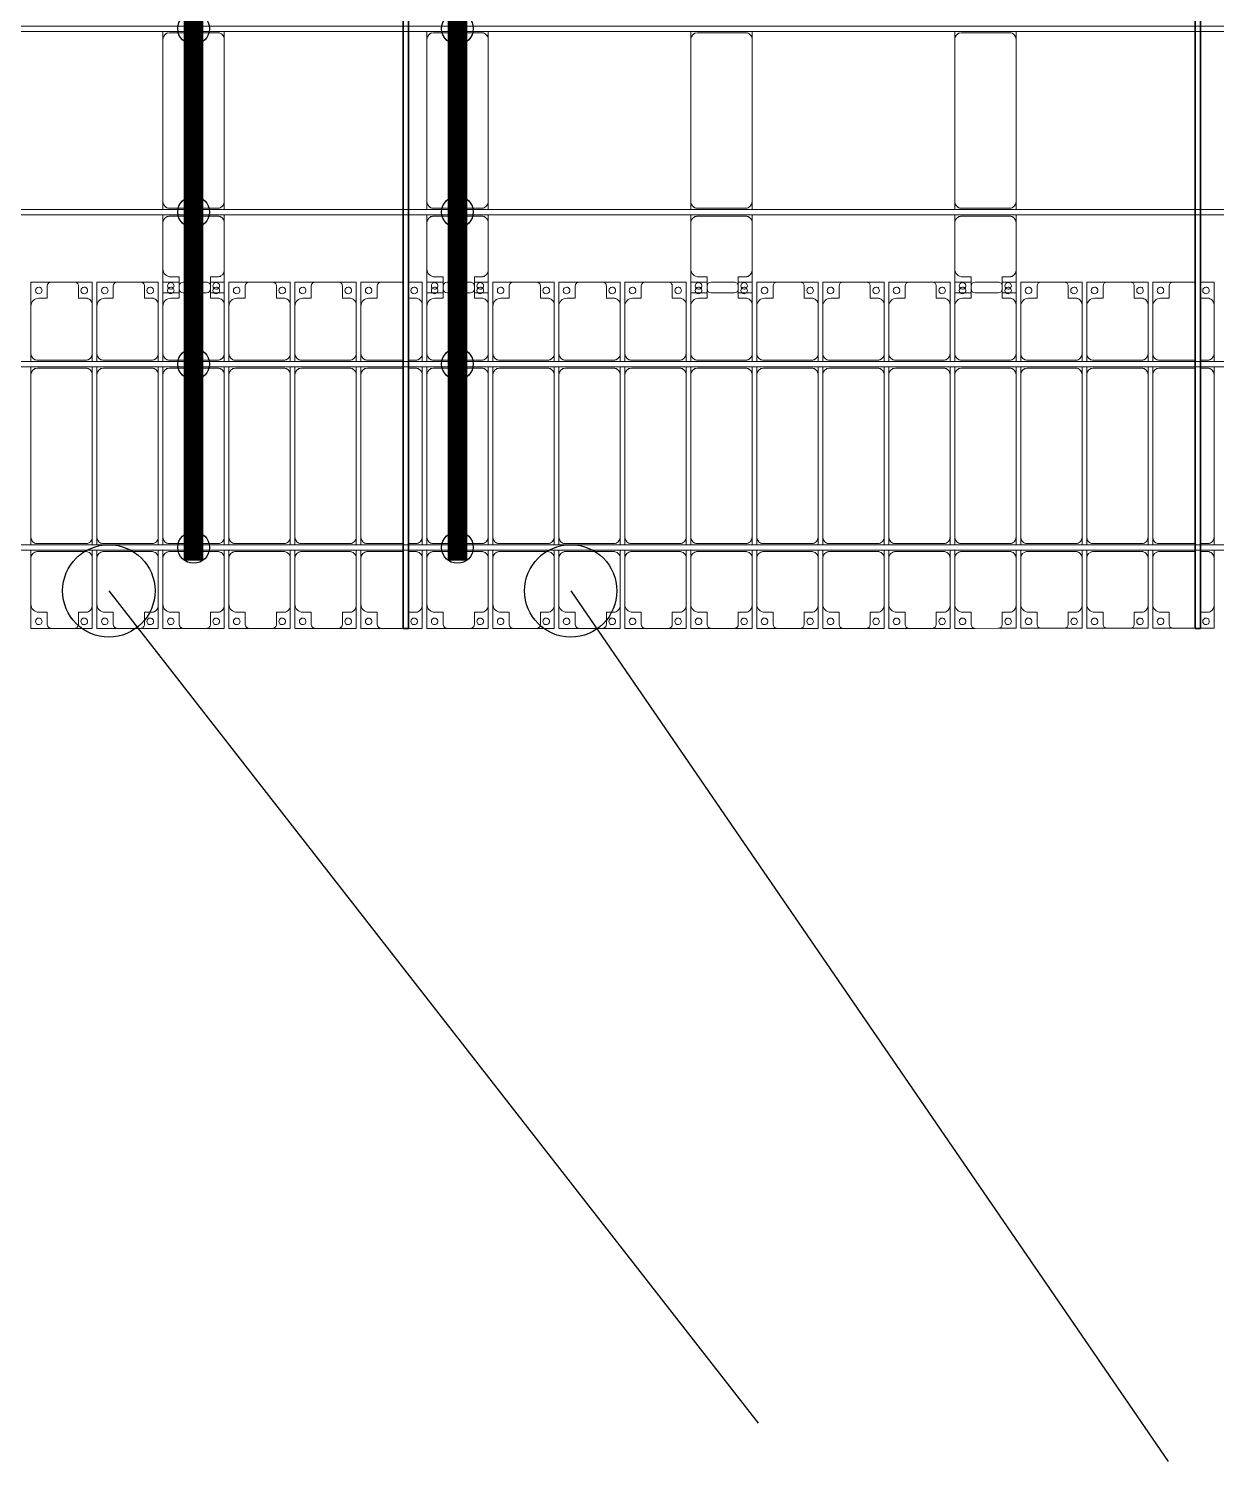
# Model space of a CAD drawing. Header units: millimetres. Extents: x -201615 to 10595, y 61217 to 115919.
# Drawn here: x -179133 to -170134, y 63234 to 74092 of the extents above; entities that cross this region are included whole.
import ezdxf

# ---------------------------------------------------------------- set-up
doc = ezdxf.new("R2010")
doc.units = ezdxf.units.MM
doc.layers.add('A-GENM', color=13, linetype='Continuous', lineweight=9)
doc.layers.add('S-BEAM', color=12, linetype='Continuous', lineweight=9)
for name, color, linetype in [('GC-BICH NEO', 6, 'Continuous'), ('GC-DAY NEO', 5, 'Continuous'), ('GC-HOP 40x60 GIA CUONG', 1, 'Continuous')]:
    doc.layers.add(name, color=color, linetype=linetype)

# ---------------------------------------------------------------- blocks, each defined once
blk = doc.blocks.new('Dải phao đi lại kèm đỡ invester - DẢI PHAO ĐI LẠI-39446-BỐ TRÍ KHUNG KẾT CẤU BÈ PIN 03')
at = {"layer": 'A-GENM', "color": 7}
for p, q in [((14758, 1312), (14912, 1312)), ((14758, 1130), (14758, 1312)), ((15088, 1312), (14912, 1312)), ((15088, 1312), (15223, 1312)), ((15223, 1312), (15223, 1140)), ((15258, 1312), (15412, 1312)), ((15258, 1130), (15258, 1312)), ((15588, 1312), (15412, 1312)), ((15588, 1312), (15723, 1312)), ((15723, 1312), (15723, 1140)), ((15758, 1312), (15882, 1312)), ((15758, 1130), (15758, 1312)), ((16088, 1312), (15912, 1312)), ((16118, 1312), (16223, 1312)), ((16223, 1312), (16223, 1140)), ((16258, 1312), (16412, 1312)), ((16258, 1130), (16258, 1312)), ((16588, 1312), (16412, 1312)), ((16588, 1312), (16723, 1312)), ((16723, 1312), (16723, 1140)), ((16758, 1312), (16912, 1312)), ((16758, 1130), (16758, 1312)), ((17088, 1312), (16912, 1312)), ((17088, 1312), (17223, 1312)), ((17223, 1312), (17223, 1140)), ((17258, 1312), (17412, 1312)), ((17258, 1130), (17258, 1312)), ((17580, 1312), (17412, 1312)), ((17620, 1312), (17723, 1312)), ((17723, 1312), (17723, 1140)), ((17758, 1312), (17882, 1312)), ((17758, 1130), (17758, 1312)), ((18088, 1312), (17912, 1312)), ((18118, 1312), (18223, 1312)), ((18223, 1312), (18223, 1140)), ((18258, 1312), (18412, 1312)), ((18258, 1130), (18258, 1312)), ((18588, 1312), (18412, 1312)), ((18588, 1312), (18723, 1312)), ((18723, 1312), (18723, 1140)), ((18758, 1312), (18912, 1312)), ((18758, 1130), (18758, 1312)), ((19088, 1312), (18912, 1312)), ((19088, 1312), (19223, 1312)), ((19223, 1312), (19223, 1140)), ((19258, 1312), (19412, 1312)), ((19258, 1130), (19258, 1312)), ((19588, 1312), (19412, 1312)), ((19588, 1312), (19723, 1312)), ((19723, 1312), (19723, 1140)), ((19758, 1312), (19882, 1312)), ((19758, 1130), (19758, 1312)), ((20088, 1312), (19912, 1312)), ((20118, 1312), (20223, 1312)), ((20223, 1312), (20223, 1140)), ((20258, 1312), (20412, 1312)), ((20258, 1130), (20258, 1312)), ((20588, 1312), (20412, 1312)), ((20588, 1312), (20723, 1312)), ((20723, 1312), (20723, 1140)), ((20758, 1312), (20912, 1312)), ((20758, 1130), (20758, 1312)), ((21088, 1312), (20912, 1312)), ((21088, 1312), (21223, 1312)), ((21223, 1312), (21223, 1140)), ((21258, 1312), (21412, 1312)), ((21258, 1130), (21258, 1312)), ((21588, 1312), (21412, 1312)), ((21588, 1312), (21723, 1312)), ((21723, 1312), (21723, 1140)), ((21758, 1312), (21882, 1312)), ((21758, 1130), (21758, 1312)), ((22088, 1312), (21912, 1312)), ((22118, 1312), (22223, 1312)), ((22223, 1312), (22223, 1140)), ((22258, 1312), (22412, 1312)), ((22258, 1130), (22258, 1312)), ((22588, 1312), (22412, 1312)), ((22588, 1312), (22723, 1312)), ((22723, 1312), (22723, 1140)), ((22758, 1312), (22912, 1312)), ((22758, 1130), (22758, 1312)), ((23088, 1312), (22912, 1312)), ((23088, 1312), (23223, 1312)), ((23223, 1312), (23223, 1140)), ((23258, 1312), (23412, 1312)), ((23258, 1130), (23258, 1312)), ((23580, 1312), (23412, 1312)), ((23620, 1312), (23723, 1312)), ((23723, 1312), (23723, 1140)), ((14882, 1282), (14882, 1190)), ((15118, 1190), (15118, 1282)), ((15382, 1282), (15382, 1190)), ((15618, 1190), (15618, 1282)), ((15882, 1282), (15882, 1190)), ((16118, 1190), (16118, 1282)), ((16382, 1282), (16382, 1190)), ((16618, 1190), (16618, 1282)), ((16882, 1282), (16882, 1190)), ((17118, 1190), (17118, 1282)), ((17382, 1282), (17382, 1190)), ((17882, 1282), (17882, 1190)), ((18118, 1190), (18118, 1282)), ((18382, 1282), (18382, 1190)), ((18618, 1190), (18618, 1282)), ((18882, 1282), (18882, 1190)), ((19118, 1190), (19118, 1282)), ((19382, 1282), (19382, 1190)), ((19618, 1190), (19618, 1282)), ((19882, 1282), (19882, 1190)), ((20118, 1190), (20118, 1282)), ((20382, 1282), (20382, 1190)), ((20618, 1190), (20618, 1282)), ((20882, 1282), (20882, 1190)), ((21118, 1190), (21118, 1282)), ((21382, 1282), (21382, 1190)), ((21618, 1190), (21618, 1282)), ((21882, 1282), (21882, 1190)), ((22118, 1190), (22118, 1282)), ((22382, 1282), (22382, 1190)), ((22618, 1190), (22618, 1282)), ((22882, 1282), (22882, 1190)), ((23118, 1190), (23118, 1282)), ((23382, 1282), (23382, 1190)), ((14758, 1130), (14758, 770)), ((14882, 1190), (14818, 1190)), ((15173, 1190), (15118, 1190)), ((15223, 770), (15223, 1140)), ((15258, 1130), (15258, 770)), ((15382, 1190), (15318, 1190)), ((15673, 1190), (15618, 1190)), ((15723, 770), (15723, 1140)), ((15758, 1130), (15758, 770)), ((15882, 1190), (15818, 1190)), ((16173, 1190), (16118, 1190)), ((16223, 770), (16223, 1140)), ((16258, 1130), (16258, 770)), ((16382, 1190), (16318, 1190)), ((16673, 1190), (16618, 1190)), ((16723, 770), (16723, 1140)), ((16758, 1130), (16758, 770)), ((16882, 1190), (16818, 1190)), ((17173, 1190), (17118, 1190)), ((17223, 770), (17223, 1140)), ((17258, 1130), (17258, 770)), ((17382, 1190), (17318, 1190)), ((17673, 1190), (17620, 1190)), ((17723, 770), (17723, 1140)), ((17758, 1130), (17758, 770)), ((17882, 1190), (17818, 1190)), ((18173, 1190), (18118, 1190)), ((18223, 770), (18223, 1140)), ((18258, 1130), (18258, 770)), ((18382, 1190), (18318, 1190)), ((18673, 1190), (18618, 1190)), ((18723, 770), (18723, 1140)), ((18758, 1130), (18758, 770)), ((18882, 1190), (18818, 1190)), ((19173, 1190), (19118, 1190)), ((19223, 770), (19223, 1140)), ((19258, 1130), (19258, 770)), ((19382, 1190), (19318, 1190)), ((19673, 1190), (19618, 1190)), ((19723, 770), (19723, 1140)), ((19758, 1130), (19758, 770)), ((19882, 1190), (19818, 1190)), ((20173, 1190), (20118, 1190)), ((20223, 770), (20223, 1140)), ((20258, 1130), (20258, 770)), ((20382, 1190), (20318, 1190)), ((20673, 1190), (20618, 1190)), ((20723, 770), (20723, 1140)), ((20758, 1130), (20758, 770)), ((20882, 1190), (20818, 1190)), ((21173, 1190), (21118, 1190)), ((21223, 770), (21223, 1140)), ((21258, 1130), (21258, 770)), ((21382, 1190), (21318, 1190)), ((21673, 1190), (21618, 1190)), ((21723, 770), (21723, 1140)), ((21758, 1130), (21758, 770)), ((21882, 1190), (21818, 1190)), ((22173, 1190), (22118, 1190)), ((22223, 770), (22223, 1140)), ((22258, 1130), (22258, 770)), ((22382, 1190), (22318, 1190)), ((22673, 1190), (22618, 1190)), ((22723, 770), (22723, 1140)), ((22758, 1130), (22758, 770)), ((22882, 1190), (22818, 1190)), ((23173, 1190), (23118, 1190)), ((23223, 770), (23223, 1140)), ((23258, 1130), (23258, 770)), ((23382, 1190), (23318, 1190)), ((23673, 1190), (23620, 1190)), ((23723, 770), (23723, 1140)), ((14758, 710), (14758, 770)), ((15223, 770), (15223, 710)), ((15258, 710), (15258, 770)), ((15723, 770), (15723, 710)), ((15758, 710), (15758, 770)), ((16223, 770), (16223, 710)), ((16258, 710), (16258, 770)), ((16723, 770), (16723, 710)), ((16758, 710), (16758, 770)), ((17223, 770), (17223, 710)), ((17258, 710), (17258, 770)), ((17723, 770), (17723, 710)), ((17758, 710), (17758, 770)), ((18223, 770), (18223, 710)), ((18258, 710), (18258, 770)), ((18723, 770), (18723, 710)), ((18758, 710), (18758, 770)), ((19223, 770), (19223, 710)), ((19258, 710), (19258, 770)), ((19723, 770), (19723, 710)), ((19758, 710), (19758, 770)), ((20223, 770), (20223, 710)), ((20258, 710), (20258, 770)), ((20723, 770), (20723, 710)), ((20758, 710), (20758, 770)), ((21223, 770), (21223, 710)), ((21258, 710), (21258, 770)), ((21723, 770), (21723, 710)), ((21758, 710), (21758, 770)), ((22223, 770), (22223, 710)), ((22258, 710), (22258, 770)), ((22723, 770), (22723, 710)), ((22758, 710), (22758, 770)), ((23223, 770), (23223, 710)), ((23258, 710), (23258, 770)), ((23723, 770), (23723, 710)), ((14758, 610), (14758, 670)), ((14808, 720), (15173, 720)), ((15173, 660), (14808, 660)), ((15223, 670), (15223, 610)), ((15258, 610), (15258, 670)), ((15308, 720), (15673, 720)), ((15673, 660), (15308, 660)), ((15723, 670), (15723, 610)), ((15758, 610), (15758, 670)), ((15808, 720), (16173, 720)), ((16173, 660), (15808, 660)), ((16223, 670), (16223, 610)), ((16258, 610), (16258, 670)), ((16308, 720), (16673, 720)), ((16673, 660), (16308, 660)), ((16723, 670), (16723, 610)), ((16758, 610), (16758, 670)), ((16808, 720), (17173, 720)), ((17173, 660), (16808, 660)), ((17223, 670), (17223, 610)), ((17258, 610), (17258, 670)), ((17308, 720), (17580, 720)), ((17580, 660), (17308, 660)), ((17620, 720), (17673, 720)), ((17673, 660), (17620, 660)), ((17723, 670), (17723, 610)), ((17758, 610), (17758, 670)), ((17808, 720), (18173, 720)), ((18173, 660), (17808, 660)), ((18223, 670), (18223, 610)), ((18258, 610), (18258, 670)), ((18308, 720), (18673, 720)), ((18673, 660), (18308, 660)), ((18723, 670), (18723, 610)), ((18758, 610), (18758, 670)), ((18808, 720), (19173, 720)), ((19173, 660), (18808, 660)), ((19223, 670), (19223, 610)), ((19258, 610), (19258, 670)), ((19308, 720), (19673, 720)), ((19673, 660), (19308, 660)), ((19723, 670), (19723, 610)), ((19758, 610), (19758, 670)), ((19808, 720), (20173, 720)), ((20173, 660), (19808, 660)), ((20223, 670), (20223, 610)), ((20258, 610), (20258, 670)), ((20308, 720), (20673, 720)), ((20673, 660), (20308, 660)), ((20723, 670), (20723, 610)), ((20758, 610), (20758, 670)), ((20808, 720), (21173, 720)), ((21173, 660), (20808, 660)), ((21223, 670), (21223, 610)), ((21258, 610), (21258, 670)), ((21308, 720), (21673, 720)), ((21673, 660), (21308, 660)), ((21723, 670), (21723, 610)), ((21758, 610), (21758, 670)), ((21808, 720), (22173, 720)), ((22173, 660), (21808, 660)), ((22223, 670), (22223, 610)), ((22258, 610), (22258, 670)), ((22308, 720), (22673, 720)), ((22673, 660), (22308, 660)), ((22723, 670), (22723, 610)), ((22758, 610), (22758, 670)), ((22808, 720), (23173, 720)), ((23173, 660), (22808, 660)), ((23223, 670), (23223, 610)), ((23258, 610), (23258, 670)), ((23308, 720), (23580, 720)), ((23580, 660), (23308, 660)), ((23620, 720), (23673, 720)), ((23673, 660), (23620, 660)), ((23723, 670), (23723, 610)), ((14758, 610), (14758, -620)), ((15223, -620), (15223, 610)), ((15258, 610), (15258, -620)), ((15723, -620), (15723, 610)), ((15758, 610), (15758, -620)), ((16223, -620), (16223, 610)), ((16258, 610), (16258, -620)), ((16723, -620), (16723, 610)), ((16758, 610), (16758, -620)), ((17223, -620), (17223, 610)), ((17258, 610), (17258, -620)), ((17723, -620), (17723, 610)), ((17758, 610), (17758, -620)), ((18223, -620), (18223, 610)), ((18258, 610), (18258, -620)), ((18723, -620), (18723, 610)), ((18758, 610), (18758, -620)), ((19223, -620), (19223, 610)), ((19258, 610), (19258, -620)), ((19723, -620), (19723, 610)), ((19758, 610), (19758, -620)), ((20223, -620), (20223, 610)), ((20258, 610), (20258, -620)), ((20723, -620), (20723, 610)), ((20758, 610), (20758, -620)), ((21223, -620), (21223, 610)), ((21258, 610), (21258, -620)), ((21723, -620), (21723, 610)), ((21758, 610), (21758, -620)), ((22223, -620), (22223, 610)), ((22258, 610), (22258, -620)), ((22723, -620), (22723, 610)), ((22758, 610), (22758, -620)), ((23223, -620), (23223, 610)), ((23258, 610), (23258, -620)), ((23723, -620), (23723, 610)), ((14758, -680), (14758, -620)), ((15223, -620), (15223, -680)), ((15258, -680), (15258, -620)), ((15723, -620), (15723, -680)), ((15758, -680), (15758, -620)), ((16223, -620), (16223, -680)), ((16258, -680), (16258, -620)), ((16723, -620), (16723, -680)), ((16758, -680), (16758, -620)), ((17223, -620), (17223, -680)), ((17258, -680), (17258, -620)), ((17723, -620), (17723, -680)), ((17758, -680), (17758, -620)), ((18223, -620), (18223, -680)), ((18258, -680), (18258, -620)), ((18723, -620), (18723, -680)), ((18758, -680), (18758, -620)), ((19223, -620), (19223, -680)), ((19258, -680), (19258, -620)), ((19723, -620), (19723, -680)), ((19758, -680), (19758, -620)), ((20223, -620), (20223, -680)), ((20258, -680), (20258, -620)), ((20723, -620), (20723, -680)), ((20758, -680), (20758, -620)), ((21223, -620), (21223, -680)), ((21258, -680), (21258, -620)), ((21723, -620), (21723, -680)), ((21758, -680), (21758, -620)), ((22223, -620), (22223, -680)), ((22258, -680), (22258, -620)), ((22723, -620), (22723, -680)), ((22758, -680), (22758, -620)), ((23223, -620), (23223, -680)), ((23258, -680), (23258, -620)), ((23723, -620), (23723, -680)), ((14758, -777), (14758, -720)), ((14808, -670), (15173, -670)), ((15173, -730), (14808, -730)), ((15223, -720), (15223, -780)), ((15258, -780), (15258, -720)), ((15308, -670), (15673, -670)), ((15673, -730), (15308, -730)), ((15723, -720), (15723, -778)), ((15758, -778), (15758, -720)), ((15808, -670), (16173, -670)), ((16173, -730), (15808, -730)), ((16223, -720), (16223, -778)), ((16258, -778), (16258, -720)), ((16308, -670), (16673, -670)), ((16673, -730), (16308, -730)), ((16723, -720), (16723, -778)), ((16758, -778), (16758, -720)), ((16808, -670), (17173, -670)), ((17173, -730), (16808, -730)), ((17223, -720), (17223, -778)), ((17258, -778), (17258, -720)), ((17308, -670), (17580, -670)), ((17580, -730), (17308, -730)), ((17620, -670), (17673, -670)), ((17673, -730), (17620, -730)), ((17723, -720), (17723, -780)), ((17758, -780), (17758, -720)), ((17808, -670), (18173, -670)), ((18173, -730), (17808, -730)), ((18223, -720), (18223, -778)), ((18258, -778), (18258, -720)), ((18308, -670), (18673, -670)), ((18673, -730), (18308, -730)), ((18723, -720), (18723, -778)), ((18758, -778), (18758, -720)), ((18808, -670), (19173, -670)), ((19173, -730), (18808, -730)), ((19223, -720), (19223, -778)), ((19258, -778), (19258, -720)), ((19308, -670), (19673, -670)), ((19673, -730), (19308, -730)), ((19723, -720), (19723, -778)), ((19758, -778), (19758, -720)), ((19808, -670), (20173, -670)), ((20173, -730), (19808, -730)), ((20223, -720), (20223, -778)), ((20258, -778), (20258, -720)), ((20308, -670), (20673, -670)), ((20673, -730), (20308, -730)), ((20723, -720), (20723, -778)), ((20758, -778), (20758, -720)), ((20808, -670), (21173, -670)), ((21173, -730), (20808, -730)), ((21223, -720), (21223, -778)), ((21258, -778), (21258, -720)), ((21308, -670), (21673, -670)), ((21673, -730), (21308, -730)), ((21723, -720), (21723, -778)), ((21758, -778), (21758, -720)), ((21808, -670), (22173, -670)), ((22173, -730), (21808, -730)), ((22223, -720), (22223, -778)), ((22258, -778), (22258, -720)), ((22308, -670), (22673, -670)), ((22673, -730), (22308, -730)), ((22723, -720), (22723, -778)), ((22758, -778), (22758, -720)), ((22808, -670), (23173, -670)), ((23173, -730), (22808, -730)), ((23223, -720), (23223, -778)), ((23258, -778), (23258, -720)), ((23308, -670), (23580, -670)), ((23580, -730), (23308, -730)), ((23620, -670), (23673, -670)), ((23673, -730), (23620, -730)), ((23723, -720), (23723, -778)), ((14758, -780), (14758, -1130)), ((15223, -1140), (15223, -780)), ((15258, -780), (15258, -1130)), ((15723, -1140), (15723, -780)), ((15758, -780), (15758, -1130)), ((16223, -1140), (16223, -780)), ((16258, -780), (16258, -1130)), ((16723, -1140), (16723, -780)), ((16758, -780), (16758, -1130)), ((17223, -1140), (17223, -780)), ((17258, -780), (17258, -1130)), ((17723, -1140), (17723, -780)), ((17758, -780), (17758, -1130)), ((18223, -1140), (18223, -780)), ((18258, -780), (18258, -1130)), ((18723, -1140), (18723, -780)), ((18758, -780), (18758, -1130)), ((19223, -1140), (19223, -780)), ((19258, -780), (19258, -1130)), ((19723, -1140), (19723, -780)), ((19758, -780), (19758, -1130)), ((20223, -1140), (20223, -780)), ((20258, -780), (20258, -1130)), ((20723, -1140), (20723, -780)), ((20758, -780), (20758, -1130)), ((21223, -1140), (21223, -780)), ((21258, -780), (21258, -1130)), ((21723, -1140), (21723, -780)), ((21758, -780), (21758, -1130)), ((22223, -1140), (22223, -780)), ((22258, -780), (22258, -1130)), ((22723, -1140), (22723, -780)), ((22758, -780), (22758, -1130)), ((23223, -1140), (23223, -780)), ((23258, -780), (23258, -1130)), ((23723, -1140), (23723, -780)), ((14758, -1312), (14758, -1130)), ((14818, -1190), (14882, -1190)), ((14882, -1190), (14882, -1282)), ((15118, -1282), (15118, -1190)), ((15118, -1190), (15173, -1190)), ((15223, -1140), (15223, -1312)), ((15258, -1312), (15258, -1130)), ((15318, -1190), (15382, -1190)), ((15382, -1190), (15382, -1282)), ((15618, -1282), (15618, -1190)), ((15618, -1190), (15673, -1190)), ((15723, -1140), (15723, -1312)), ((15758, -1312), (15758, -1130)), ((15818, -1190), (15882, -1190)), ((15882, -1190), (15882, -1282)), ((16118, -1282), (16118, -1190)), ((16118, -1190), (16173, -1190)), ((16223, -1140), (16223, -1312)), ((16258, -1312), (16258, -1130)), ((16318, -1190), (16382, -1190)), ((16382, -1190), (16382, -1282)), ((16618, -1282), (16618, -1190)), ((16618, -1190), (16673, -1190)), ((16723, -1140), (16723, -1312)), ((16758, -1312), (16758, -1130)), ((16818, -1190), (16882, -1190)), ((16882, -1190), (16882, -1282)), ((17118, -1282), (17118, -1190)), ((17118, -1190), (17173, -1190)), ((17223, -1140), (17223, -1312)), ((17258, -1312), (17258, -1130)), ((17318, -1190), (17382, -1190)), ((17382, -1190), (17382, -1282)), ((17620, -1190), (17673, -1190)), ((17723, -1140), (17723, -1312)), ((17758, -1312), (17758, -1130)), ((17818, -1190), (17882, -1190)), ((17882, -1190), (17882, -1282)), ((18118, -1282), (18118, -1190)), ((18118, -1190), (18173, -1190)), ((18223, -1140), (18223, -1312)), ((18258, -1312), (18258, -1130)), ((18318, -1190), (18382, -1190)), ((18382, -1190), (18382, -1282)), ((18618, -1282), (18618, -1190)), ((18618, -1190), (18673, -1190)), ((18723, -1140), (18723, -1312)), ((18758, -1312), (18758, -1130)), ((18818, -1190), (18882, -1190)), ((18882, -1190), (18882, -1282)), ((19118, -1282), (19118, -1190)), ((19118, -1190), (19173, -1190)), ((19223, -1140), (19223, -1312)), ((19258, -1312), (19258, -1130)), ((19318, -1190), (19382, -1190)), ((19382, -1190), (19382, -1282)), ((19618, -1282), (19618, -1190)), ((19618, -1190), (19673, -1190)), ((19723, -1140), (19723, -1312)), ((19758, -1312), (19758, -1130)), ((19818, -1190), (19882, -1190)), ((19882, -1190), (19882, -1282)), ((20118, -1282), (20118, -1190)), ((20118, -1190), (20173, -1190)), ((20223, -1140), (20223, -1312)), ((20258, -1312), (20258, -1130)), ((20318, -1190), (20382, -1190)), ((20382, -1190), (20382, -1282)), ((20618, -1282), (20618, -1190)), ((20618, -1190), (20673, -1190)), ((20723, -1140), (20723, -1312)), ((20758, -1312), (20758, -1130)), ((20818, -1190), (20882, -1190)), ((20882, -1190), (20882, -1282)), ((21118, -1282), (21118, -1190)), ((21118, -1190), (21173, -1190)), ((21223, -1140), (21223, -1312)), ((21258, -1312), (21258, -1130)), ((21318, -1190), (21382, -1190)), ((21382, -1190), (21382, -1282)), ((21618, -1282), (21618, -1190)), ((21618, -1190), (21673, -1190)), ((21723, -1140), (21723, -1312)), ((21758, -1312), (21758, -1130)), ((21818, -1190), (21882, -1190)), ((21882, -1190), (21882, -1282)), ((22118, -1282), (22118, -1190)), ((22118, -1190), (22173, -1190)), ((22223, -1140), (22223, -1312)), ((22258, -1312), (22258, -1130)), ((22318, -1190), (22382, -1190)), ((22382, -1190), (22382, -1282)), ((22618, -1282), (22618, -1190)), ((22618, -1190), (22673, -1190)), ((22723, -1140), (22723, -1312)), ((22758, -1312), (22758, -1130)), ((22818, -1190), (22882, -1190)), ((22882, -1190), (22882, -1282)), ((23118, -1282), (23118, -1190)), ((23118, -1190), (23173, -1190)), ((23223, -1140), (23223, -1312)), ((23258, -1312), (23258, -1130)), ((23318, -1190), (23382, -1190)), ((23382, -1190), (23382, -1282)), ((23620, -1190), (23673, -1190)), ((23723, -1140), (23723, -1312)), ((14912, -1312), (14758, -1312)), ((14912, -1312), (15088, -1312)), ((15223, -1312), (15088, -1312)), ((15412, -1312), (15258, -1312)), ((15412, -1312), (15588, -1312)), ((15723, -1312), (15588, -1312)), ((15912, -1312), (15758, -1312)), ((15912, -1312), (16088, -1312)), ((16223, -1312), (16088, -1312)), ((16412, -1312), (16258, -1312)), ((16412, -1312), (16588, -1312)), ((16723, -1312), (16588, -1312)), ((16912, -1312), (16758, -1312)), ((16912, -1312), (17088, -1312)), ((17223, -1312), (17088, -1312)), ((17412, -1312), (17258, -1312)), ((17412, -1312), (17580, -1312)), ((17723, -1312), (17620, -1312)), ((17912, -1312), (17758, -1312)), ((17912, -1312), (18088, -1312)), ((18223, -1312), (18088, -1312)), ((18412, -1312), (18258, -1312)), ((18412, -1312), (18588, -1312)), ((18723, -1312), (18588, -1312)), ((18912, -1312), (18758, -1312)), ((18912, -1312), (19088, -1312)), ((19223, -1312), (19088, -1312)), ((19412, -1312), (19258, -1312)), ((19412, -1312), (19588, -1312)), ((19723, -1312), (19588, -1312)), ((19912, -1312), (19758, -1312)), ((19912, -1312), (20088, -1312)), ((20223, -1312), (20088, -1312)), ((20412, -1312), (20258, -1312)), ((20412, -1312), (20588, -1312)), ((20723, -1312), (20588, -1312)), ((20912, -1312), (20758, -1312)), ((20912, -1312), (21088, -1312)), ((21223, -1312), (21088, -1312)), ((21412, -1312), (21258, -1312)), ((21412, -1312), (21588, -1312)), ((21723, -1312), (21588, -1312)), ((21912, -1312), (21758, -1312)), ((21912, -1312), (22088, -1312)), ((22223, -1312), (22088, -1312)), ((22412, -1312), (22258, -1312)), ((22412, -1312), (22588, -1312)), ((22723, -1312), (22588, -1312)), ((22912, -1312), (22758, -1312)), ((22912, -1312), (23088, -1312)), ((23223, -1312), (23088, -1312)), ((23412, -1312), (23258, -1312)), ((23412, -1312), (23580, -1312)), ((23723, -1312), (23620, -1312))]:
    blk.add_line(p, q, dxfattribs=at)
for centre, radius, start, end in [((14912, 1282), 30, 90, 180), ((14912, 1282), 30, 90, 135), ((15088, 1282), 30, 360, 90), ((15088, 1282), 30, 45, 90), ((15412, 1282), 30, 90, 180), ((15412, 1282), 30, 90, 135), ((15588, 1282), 30, 360, 90), ((15588, 1282), 30, 45, 90), ((15912, 1282), 30, 90, 180), ((16088, 1282), 30, 360, 90), ((16412, 1282), 30, 90, 180), ((16412, 1282), 30, 90, 135), ((16588, 1282), 30, 360, 90), ((16588, 1282), 30, 45, 90), ((16912, 1282), 30, 90, 180), ((16912, 1282), 30, 90, 135), ((17088, 1282), 30, 360, 90), ((17088, 1282), 30, 45, 90), ((17412, 1282), 30, 90, 180), ((17412, 1282), 30, 90, 135), ((17912, 1282), 30, 90, 180), ((18088, 1282), 30, 360, 90), ((18412, 1282), 30, 90, 180), ((18412, 1282), 30, 90, 135), ((18588, 1282), 30, 360, 90), ((18588, 1282), 30, 45, 90), ((18912, 1282), 30, 90, 180), ((18912, 1282), 30, 90, 135), ((19088, 1282), 30, 360, 90), ((19088, 1282), 30, 45, 90), ((19412, 1282), 30, 90, 180), ((19412, 1282), 30, 90, 135), ((19588, 1282), 30, 0, 90), ((19588, 1282), 30, 45, 90), ((19912, 1282), 30, 90, 180), ((20088, 1282), 30, 360, 90), ((20412, 1282), 30, 90, 180), ((20412, 1282), 30, 90, 135), ((20588, 1282), 30, 360, 90), ((20588, 1282), 30, 45, 90), ((20912, 1282), 30, 90, 180), ((20912, 1282), 30, 90, 135), ((21088, 1282), 30, 360, 90), ((21088, 1282), 30, 45, 90), ((21412, 1282), 30, 90, 180), ((21412, 1282), 30, 90, 135), ((21588, 1282), 30, 0, 90), ((21588, 1282), 30, 45, 90), ((21912, 1282), 30, 90, 180), ((22088, 1282), 30, 360, 90), ((22412, 1282), 30, 90, 180), ((22412, 1282), 30, 90, 135), ((22588, 1282), 30, 0, 90), ((22588, 1282), 30, 45, 90), ((22912, 1282), 30, 90, 180), ((22912, 1282), 30, 90, 135), ((23088, 1282), 30, 360, 90), ((23088, 1282), 30, 45, 90), ((23412, 1282), 30, 90, 180), ((23412, 1282), 30, 90, 135), ((14817, 1249), 25, 90, 270), ((14817, 1249), 25, 270, 90), ((15162, 1249), 25, 90, 270), ((15162, 1249), 25, 270, 90), ((15317, 1249), 25, 90, 270), ((15317, 1249), 25, 270, 90), ((15662, 1249), 25, 90, 270), ((15662, 1249), 25, 270, 90), ((15817, 1249), 25, 90, 270), ((15817, 1249), 25, 270, 90), ((16162, 1249), 25, 90, 270), ((16162, 1249), 25, 270, 90), ((16317, 1249), 25, 90, 270), ((16317, 1249), 25, 270, 90), ((16662, 1249), 25, 90, 270), ((16662, 1249), 25, 270, 90), ((16817, 1249), 25, 90, 270), ((16817, 1249), 25, 270, 90), ((17162, 1249), 25, 90, 270), ((17162, 1249), 25, 270, 90), ((17317, 1249), 25, 90, 270), ((17317, 1249), 25, 270, 90), ((17662, 1249), 25, 90, 270), ((17662, 1249), 25, 270, 90), ((17817, 1249), 25, 90, 270), ((17817, 1249), 25, 270, 90), ((18162, 1249), 25, 90, 270), ((18162, 1249), 25, 270, 90), ((18317, 1249), 25, 90, 270), ((18317, 1249), 25, 270, 90), ((18662, 1249), 25, 90, 270), ((18662, 1249), 25, 270, 90), ((18817, 1249), 25, 90, 270), ((18817, 1249), 25, 270, 90), ((19162, 1249), 25, 90, 270), ((19162, 1249), 25, 270, 90), ((19317, 1249), 25, 90, 270), ((19317, 1249), 25, 270, 90), ((19662, 1249), 25, 90, 270), ((19662, 1249), 25, 270, 90), ((19817, 1249), 25, 90, 270), ((19817, 1249), 25, 270, 90), ((20162, 1249), 25, 90, 270), ((20162, 1249), 25, 270, 90), ((20317, 1249), 25, 90, 270), ((20317, 1249), 25, 270, 90), ((20662, 1249), 25, 90, 270), ((20662, 1249), 25, 270, 90), ((20817, 1249), 25, 90, 270), ((20817, 1249), 25, 270, 90), ((21162, 1249), 25, 90, 270), ((21162, 1249), 25, 270, 90), ((21317, 1249), 25, 90, 270), ((21317, 1249), 25, 270, 90), ((21662, 1249), 25, 90, 270), ((21662, 1249), 25, 270, 90), ((21817, 1249), 25, 90, 270), ((21817, 1249), 25, 270, 90), ((22162, 1249), 25, 90, 270), ((22162, 1249), 25, 270, 90), ((22317, 1249), 25, 90, 270), ((22317, 1249), 25, 270, 90), ((22662, 1249), 25, 90, 270), ((22662, 1249), 25, 270, 90), ((22817, 1249), 25, 90, 270), ((22817, 1249), 25, 270, 90), ((23162, 1249), 25, 90, 270), ((23162, 1249), 25, 270, 90), ((23317, 1249), 25, 90, 270), ((23317, 1249), 25, 270, 90), ((23662, 1249), 25, 90, 270), ((23662, 1249), 25, 270, 90), ((14818, 1130), 60, 90, 180), ((15173, 1140), 50, 0, 90), ((15173, 1140), 50, 60, 90), ((15318, 1130), 60, 90, 180), ((15673, 1140), 50, 0, 90), ((15673, 1140), 50, 60, 90), ((15818, 1130), 60, 90, 180), ((16173, 1140), 50, 360, 90), ((16173, 1140), 50, 60, 90), ((16318, 1130), 60, 90, 180), ((16673, 1140), 50, 0, 90), ((16673, 1140), 50, 60, 90), ((16818, 1130), 60, 90, 180), ((17173, 1140), 50, 0, 90), ((17173, 1140), 50, 60, 90), ((17318, 1130), 60, 90, 180), ((17673, 1140), 50, 0, 90), ((17673, 1140), 50, 60, 90), ((17818, 1130), 60, 90, 180), ((18173, 1140), 50, 0, 90), ((18173, 1140), 50, 60, 90), ((18318, 1130), 60, 90, 180), ((18673, 1140), 50, 0, 90), ((18673, 1140), 50, 60, 90), ((18818, 1130), 60, 90, 180), ((19173, 1140), 50, 360, 90), ((19173, 1140), 50, 60, 90), ((19318, 1130), 60, 90, 180), ((19673, 1140), 50, 0, 90), ((19673, 1140), 50, 60, 90), ((19818, 1130), 60, 90, 180), ((20173, 1140), 50, 360, 90), ((20173, 1140), 50, 60, 90), ((20318, 1130), 60, 90, 180), ((20673, 1140), 50, 0, 90), ((20673, 1140), 50, 60, 90), ((20818, 1130), 60, 90, 180), ((21173, 1140), 50, 0, 90), ((21173, 1140), 50, 60, 90), ((21318, 1130), 60, 90, 180), ((21673, 1140), 50, 0, 90), ((21673, 1140), 50, 60, 90), ((21818, 1130), 60, 90, 180), ((22173, 1140), 50, 360, 90), ((22173, 1140), 50, 60, 90), ((22318, 1130), 60, 90, 180), ((22673, 1140), 50, 0, 90), ((22673, 1140), 50, 62.3232, 90), ((22818, 1130), 60, 90, 180), ((23173, 1140), 50, 0, 90), ((23173, 1140), 50, 60, 90), ((23318, 1130), 60, 90, 180), ((23673, 1140), 50, 0, 90), ((23673, 1140), 50, 60, 90), ((14808, 770), 50, 180, 270), ((15173, 770), 50, 270, 360), ((15308, 770), 50, 180, 270), ((15673, 770), 50, 270, 360), ((15808, 770), 50, 180, 270), ((16173, 770), 50, 270, 360), ((16308, 770), 50, 180, 270), ((16673, 770), 50, 270, 0), ((16808, 770), 50, 180, 270), ((17173, 770), 50, 270, 360), ((17308, 770), 50, 180, 270), ((17673, 770), 50, 270, 0), ((17808, 770), 50, 180, 270), ((18173, 770), 50, 270, 360), ((18308, 770), 50, 180, 270), ((18673, 770), 50, 270, 0), ((18808, 770), 50, 180, 270), ((19173, 770), 50, 270, 0), ((19308, 770), 50, 180, 270), ((19673, 770), 50, 270, 360), ((19808, 770), 50, 180, 270), ((20173, 770), 50, 270, 0), ((20308, 770), 50, 180, 270), ((20673, 770), 50, 270, 0), ((20808, 770), 50, 180, 270), ((21173, 770), 50, 270, 0), ((21308, 770), 50, 180, 270), ((21673, 770), 50, 270, 360), ((21808, 770), 50, 180, 270), ((22173, 770), 50, 270, 360), ((22308, 770), 50, 180, 270), ((22673, 770), 50, 270, 0), ((22808, 770), 50, 180, 270), ((23173, 770), 50, 270, 0), ((23308, 770), 50, 180, 270), ((23673, 770), 50, 270, 0), ((14808, 610), 50, 90, 180), ((14808, 610), 50, 105, 165), ((14808, 770), 50, 240, 270), ((15173, 770), 50, 270, 300), ((15173, 610), 50, 360, 90), ((15173, 610), 50, 60, 90), ((15308, 610), 50, 90, 180), ((15308, 610), 50, 105, 165), ((15308, 770), 50, 240, 270), ((15673, 770), 50, 270, 300), ((15673, 610), 50, 360, 90), ((15673, 610), 50, 60, 90), ((15808, 610), 50, 90, 180), ((15808, 610), 50, 105, 165), ((15808, 770), 50, 240, 270), ((16173, 770), 50, 270, 300), ((16173, 610), 50, 360, 90), ((16173, 610), 50, 60, 90), ((16308, 610), 50, 90, 180), ((16308, 610), 50, 105, 165), ((16308, 770), 50, 241.69, 270), ((16673, 770), 50, 270, 300), ((16673, 610), 50, 360, 90), ((16673, 610), 50, 60, 90), ((16808, 610), 50, 90, 180), ((16808, 610), 50, 105, 165), ((16808, 770), 50, 240, 270), ((17173, 770), 50, 270, 300), ((17173, 610), 50, 360, 90), ((17173, 610), 50, 60, 90), ((17308, 610), 50, 90, 180), ((17308, 610), 50, 105, 165), ((17308, 770), 50, 240, 270), ((17673, 770), 50, 270, 300), ((17673, 610), 50, 360, 90), ((17673, 610), 50, 60, 90), ((17808, 610), 50, 90, 180), ((17808, 610), 50, 105, 165), ((17808, 770), 50, 240, 270), ((18173, 770), 50, 270, 300), ((18173, 610), 50, 360, 90), ((18173, 610), 50, 60, 90), ((18308, 610), 50, 90, 180), ((18308, 610), 50, 105, 165), ((18308, 770), 50, 240, 270), ((18673, 770), 50, 270, 300), ((18673, 610), 50, 360, 90), ((18673, 610), 50, 60, 90), ((18808, 610), 50, 90, 180), ((18808, 610), 50, 105, 165), ((18808, 770), 50, 240, 270), ((19173, 770), 50, 270, 300), ((19173, 610), 50, 360, 90), ((19173, 610), 50, 60, 90), ((19308, 610), 50, 90, 180), ((19308, 610), 50, 105, 165), ((19308, 770), 50, 240, 270), ((19673, 770), 50, 270, 300), ((19673, 610), 50, 0, 90), ((19673, 610), 50, 60, 90), ((19808, 610), 50, 90, 180), ((19808, 610), 50, 105, 165), ((19808, 770), 50, 240, 270), ((20173, 770), 50, 270, 300), ((20173, 610), 50, 0, 90), ((20173, 610), 50, 60, 90), ((20308, 610), 50, 90, 180), ((20308, 610), 50, 105, 165), ((20308, 770), 50, 240, 270), ((20673, 770), 50, 270, 300), ((20673, 610), 50, 0, 90), ((20673, 610), 50, 60, 90), ((20808, 610), 50, 90, 180), ((20808, 610), 50, 105, 165), ((20808, 770), 50, 240, 270), ((21173, 770), 50, 270, 300), ((21173, 610), 50, 360, 90), ((21173, 610), 50, 60, 90), ((21308, 610), 50, 90, 180), ((21308, 610), 50, 105, 165), ((21308, 770), 50, 240, 270), ((21673, 770), 50, 270, 300), ((21673, 610), 50, 360, 90), ((21673, 610), 50, 60, 90), ((21808, 610), 50, 90, 180), ((21808, 610), 50, 105, 165), ((21808, 770), 50, 240, 270), ((22173, 770), 50, 270, 300), ((22173, 610), 50, 0, 90), ((22173, 610), 50, 60, 90), ((22308, 610), 50, 90, 180), ((22308, 610), 50, 105, 165), ((22308, 770), 50, 240, 270), ((22673, 770), 50, 270, 297.6692), ((22673, 610), 50, 0, 90), ((22673, 610), 50, 62.3319, 90), ((22808, 610), 50, 90, 180), ((22808, 610), 50, 105, 165), ((22808, 770), 50, 240, 270), ((23173, 770), 50, 270, 300), ((23173, 610), 50, 0, 90), ((23173, 610), 50, 60, 90), ((23308, 610), 50, 90, 180), ((23308, 610), 50, 105, 165), ((23308, 770), 50, 240, 270), ((23673, 770), 50, 270, 300), ((23673, 610), 50, 360, 90), ((23673, 610), 50, 60, 90), ((15173, 610), 50, 15, 45), ((15673, 610), 50, 15, 45), ((16173, 610), 50, 15, 45), ((16673, 610), 50, 15, 45), ((17173, 610), 50, 15, 45), ((17673, 610), 50, 15, 45), ((18173, 610), 50, 15, 45), ((18673, 610), 50, 15, 45), ((19173, 610), 50, 15, 45), ((19673, 610), 50, 15, 45), ((20173, 610), 50, 15, 45), ((20673, 610), 50, 15, 45), ((21173, 610), 50, 15, 45), ((21673, 610), 50, 15, 45), ((22173, 610), 50, 15, 45), ((22673, 610), 50, 15, 45), ((23173, 610), 50, 15, 45), ((23673, 610), 50, 15, 45), ((14808, -620), 50, 180, 270), ((14808, -620), 50, 210, 270), ((15173, -620), 50, 270, 0), ((15173, -620), 50, 315, 345), ((15308, -620), 50, 180, 270), ((15308, -620), 50, 210, 270), ((15673, -620), 50, 270, 0), ((15673, -620), 50, 315, 345), ((15808, -620), 50, 180, 270), ((15808, -620), 50, 210, 270), ((16173, -620), 50, 270, 0), ((16173, -620), 50, 315, 345), ((16308, -620), 50, 180, 270), ((16308, -620), 50, 210, 240), ((16673, -620), 50, 300.0039, 0), ((16673, -620), 50, 315, 345), ((16808, -620), 50, 180, 270), ((16808, -620), 50, 210, 270), ((17173, -620), 50, 270, 0), ((17173, -620), 50, 315, 345), ((17308, -620), 50, 180, 270), ((17308, -620), 50, 210, 270), ((17673, -620), 50, 270, 360), ((17673, -620), 50, 315, 345), ((17808, -620), 50, 180, 270), ((17808, -620), 50, 210, 270), ((18173, -620), 50, 270, 360), ((18173, -620), 50, 315, 345), ((18308, -620), 50, 180, 270), ((18308, -620), 50, 210, 270), ((18673, -620), 50, 270, 360), ((18673, -620), 50, 315, 345), ((18808, -620), 50, 180, 270), ((18808, -620), 50, 213.0511, 270), ((19173, -620), 50, 270, 360), ((19173, -620), 50, 315, 345), ((19308, -620), 50, 180, 270), ((19308, -620), 50, 210, 270), ((19673, -620), 50, 270, 0), ((19673, -620), 50, 315, 345), ((19808, -620), 50, 180, 270), ((19808, -620), 50, 210, 270), ((20173, -620), 50, 270, 360), ((20173, -620), 50, 315, 345), ((20308, -620), 50, 180, 270), ((20308, -620), 50, 210, 270), ((20673, -620), 50, 270, 360), ((20673, -620), 50, 315, 345), ((20808, -620), 50, 180, 270), ((20808, -620), 50, 210, 270), ((21173, -620), 50, 270, 0), ((21173, -620), 50, 315, 345), ((21308, -620), 50, 180, 270), ((21308, -620), 50, 210, 270), ((21673, -620), 50, 270, 0), ((21673, -620), 50, 315, 345), ((21808, -620), 50, 180, 270), ((21808, -620), 50, 210, 270), ((22173, -620), 50, 270, 0), ((22173, -620), 50, 315, 345), ((22308, -620), 50, 180, 270), ((22308, -620), 50, 210, 239.1966), ((22673, -620), 50, 270, 360), ((22673, -620), 50, 315, 345), ((22808, -620), 50, 180, 270), ((22808, -620), 50, 210, 270), ((23173, -620), 50, 270, 360), ((23173, -620), 50, 315, 345), ((23308, -620), 50, 180, 270), ((23308, -620), 50, 210, 270), ((23673, -620), 50, 270, 360), ((23673, -620), 50, 315, 345), ((14808, -780), 50, 90, 180), ((14808, -780), 50, 90, 120), ((15173, -620), 50, 270, 300), ((15173, -780), 50, 0, 90), ((15173, -780), 50, 60, 90), ((15308, -780), 50, 90, 180), ((15308, -780), 50, 90, 120), ((15673, -620), 50, 270, 300), ((15673, -780), 50, 0, 90), ((15673, -780), 50, 60, 90), ((15808, -780), 50, 90, 180), ((15808, -780), 50, 90, 120), ((16173, -620), 50, 270, 300), ((16173, -780), 50, 0, 90), ((16173, -780), 50, 60, 90), ((16308, -780), 50, 90, 180), ((16308, -620), 50, 241.6671, 270), ((16308, -780), 50, 90, 118.3341), ((16673, -620), 50, 270, 300), ((16673, -620), 50, 270, 300), ((16673, -780), 50, 60, 90), ((16673, -780), 50, 60, 90), ((16673, -780), 50, 0, 59.9975), ((16808, -780), 50, 90, 180), ((16808, -780), 50, 90, 120), ((17173, -620), 50, 270, 300), ((17173, -780), 50, 0, 90), ((17173, -780), 50, 60, 90), ((17308, -780), 50, 90, 180), ((17308, -780), 50, 90, 120), ((17673, -620), 50, 270, 300), ((17673, -780), 50, 360, 90), ((17673, -780), 50, 60, 90), ((17808, -780), 50, 90, 180), ((17808, -780), 50, 90, 120), ((18173, -620), 50, 270, 300), ((18173, -780), 50, 360, 90), ((18173, -780), 50, 60, 90), ((18308, -780), 50, 90, 180), ((18308, -780), 50, 90, 120), ((18673, -620), 50, 270, 300), ((18673, -780), 50, 360, 90), ((18673, -780), 50, 60, 90), ((18808, -780), 50, 90, 180), ((18808, -780), 50, 90, 120), ((19173, -620), 50, 270, 300), ((19173, -780), 50, 360, 90), ((19173, -780), 50, 60, 90), ((19308, -780), 50, 90, 180), ((19308, -780), 50, 90, 120), ((19673, -620), 50, 270, 300), ((19673, -780), 50, 360, 90), ((19673, -780), 50, 60, 90), ((19808, -780), 50, 90, 180), ((19808, -780), 50, 90, 120), ((20173, -620), 50, 270, 300), ((20173, -780), 50, 0, 90), ((20173, -780), 50, 60, 90), ((20308, -780), 50, 90, 180), ((20308, -780), 50, 90, 120), ((20673, -620), 50, 270, 300), ((20673, -780), 50, 0, 90), ((20673, -780), 50, 60, 90), ((20808, -780), 50, 90, 180), ((20808, -780), 50, 90, 120), ((21173, -620), 50, 270, 300), ((21173, -780), 50, 0, 90), ((21173, -780), 50, 60, 90), ((21308, -780), 50, 90, 180), ((21308, -780), 50, 90, 120), ((21673, -620), 50, 270, 300), ((21673, -780), 50, 360, 90), ((21673, -780), 50, 60, 90), ((21808, -780), 50, 90, 180), ((21808, -780), 50, 90, 120), ((22173, -620), 50, 270, 300), ((22173, -780), 50, 360, 90), ((22173, -780), 50, 60, 90), ((22308, -780), 50, 90, 180), ((22308, -620), 50, 240, 270), ((22308, -780), 50, 90, 120), ((22673, -620), 50, 270, 297.6463), ((22673, -780), 50, 360, 90), ((22673, -780), 50, 62.3548, 90), ((22808, -780), 50, 90, 180), ((22808, -780), 50, 90, 120), ((23173, -620), 50, 270, 300), ((23173, -780), 50, 0, 90), ((23173, -780), 50, 60, 90), ((23308, -780), 50, 90, 180), ((23308, -780), 50, 90, 120), ((23673, -620), 50, 270, 300), ((23673, -780), 50, 0, 90), ((23673, -780), 50, 60, 90), ((14818, -1130), 60, 180, 270), ((15173, -1140), 50, 270, 360), ((15173, -1140), 50, 270, 300), ((15318, -1130), 60, 180, 270), ((15673, -1140), 50, 270, 360), ((15673, -1140), 50, 270, 300), ((15818, -1130), 60, 180, 270), ((16173, -1140), 50, 270, 360), ((16173, -1140), 50, 270, 300), ((16318, -1130), 60, 180, 270), ((16673, -1140), 50, 270, 299.9948), ((16673, -1140), 50, 270, 299.9948), ((16673, -1140), 50, 300, 360), ((16818, -1130), 60, 180, 270), ((17173, -1140), 50, 270, 360), ((17173, -1140), 50, 270, 300), ((17318, -1130), 60, 180, 270), ((17673, -1140), 50, 270, 360), ((17673, -1140), 50, 270, 300), ((17818, -1130), 60, 180, 270), ((18173, -1140), 50, 270, 360), ((18173, -1140), 50, 270, 300), ((18318, -1130), 60, 180, 270), ((18673, -1140), 50, 270, 360), ((18673, -1140), 50, 270, 300), ((18818, -1130), 60, 180, 270), ((19173, -1140), 50, 270, 360), ((19173, -1140), 50, 270, 300), ((19318, -1130), 60, 180, 270), ((19673, -1140), 50, 270, 360), ((19673, -1140), 50, 270, 300), ((19818, -1130), 60, 180, 270), ((20173, -1140), 50, 270, 360), ((20173, -1140), 50, 270, 300), ((20318, -1130), 60, 180, 270), ((20673, -1140), 50, 270, 360), ((20673, -1140), 50, 270, 300), ((20818, -1130), 60, 180, 270), ((21173, -1140), 50, 270, 360), ((21173, -1140), 50, 270, 300), ((21318, -1130), 60, 180, 270), ((21673, -1140), 50, 270, 360), ((21673, -1140), 50, 270, 300), ((21818, -1130), 60, 180, 270), ((22173, -1140), 50, 270, 360), ((22173, -1140), 50, 270, 300), ((22318, -1130), 60, 180, 270), ((22673, -1140), 50, 270, 360), ((22673, -1140), 50, 270, 297.6378), ((22818, -1130), 60, 180, 270), ((23173, -1140), 50, 270, 360), ((23173, -1140), 50, 270, 300), ((23318, -1130), 60, 180, 270), ((23673, -1140), 50, 270, 360), ((23673, -1140), 50, 270, 300), ((14817, -1259), 25, 90, 270), ((14817, -1259), 25, 270, 90), ((14912, -1282), 30, 180, 270), ((15088, -1282), 30, 270, 0), ((15162, -1259), 25, 90, 270), ((15162, -1259), 25, 270, 90), ((15317, -1259), 25, 90, 270), ((15317, -1259), 25, 270, 90), ((15412, -1282), 30, 180, 270), ((15588, -1282), 30, 270, 0), ((15662, -1259), 25, 90, 270), ((15662, -1259), 25, 270, 90), ((15817, -1259), 25, 90, 270), ((15817, -1259), 25, 270, 90), ((15912, -1282), 30, 180, 270), ((16088, -1282), 30, 270, 0), ((16162, -1259), 25, 90, 270), ((16162, -1259), 25, 270, 90), ((16317, -1259), 25, 90, 270), ((16317, -1259), 25, 270, 90), ((16412, -1282), 30, 180, 270), ((16588, -1282), 30, 270, 0), ((16662, -1259), 25, 90, 270), ((16662, -1259), 25, 270, 90), ((16817, -1259), 25, 90, 270), ((16817, -1259), 25, 270, 90), ((16912, -1282), 30, 180, 270), ((17088, -1282), 30, 270, 0), ((17162, -1259), 25, 90, 270), ((17162, -1259), 25, 270, 90), ((17317, -1259), 25, 90, 270), ((17317, -1259), 25, 270, 90), ((17412, -1282), 30, 180, 270), ((17662, -1259), 25, 90, 270), ((17662, -1259), 25, 270, 90), ((17817, -1259), 25, 90, 270), ((17817, -1259), 25, 270, 90), ((17912, -1282), 30, 180, 270), ((18088, -1282), 30, 270, 0), ((18162, -1259), 25, 90, 270), ((18162, -1259), 25, 270, 90), ((18317, -1259), 25, 90, 270), ((18317, -1259), 25, 270, 90), ((18412, -1282), 30, 180, 270), ((18588, -1282), 30, 270, 0), ((18662, -1259), 25, 90, 270), ((18662, -1259), 25, 270, 90), ((18817, -1259), 25, 90, 270), ((18817, -1259), 25, 270, 90), ((18912, -1282), 30, 180, 270), ((19088, -1282), 30, 270, 0), ((19162, -1259), 25, 90, 270), ((19162, -1259), 25, 270, 90), ((19317, -1259), 25, 90, 270), ((19317, -1259), 25, 270, 90), ((19412, -1282), 30, 180, 270), ((19588, -1282), 30, 270, 0), ((19662, -1259), 25, 90, 270), ((19662, -1259), 25, 270, 90), ((19817, -1259), 25, 90, 270), ((19817, -1259), 25, 270, 90), ((19912, -1282), 30, 180, 270), ((20088, -1282), 30, 270, 360), ((20162, -1259), 25, 90, 270), ((20162, -1259), 25, 270, 90), ((20317, -1259), 25, 90, 270), ((20317, -1259), 25, 270, 90), ((20412, -1282), 30, 180, 270), ((20588, -1282), 30, 270, 360), ((20662, -1259), 25, 90, 270), ((20662, -1259), 25, 270, 90), ((20817, -1259), 25, 90, 270), ((20817, -1259), 25, 270, 90), ((20912, -1282), 30, 180, 270), ((21088, -1282), 30, 270, 360), ((21162, -1259), 25, 90, 270), ((21162, -1259), 25, 270, 90), ((21317, -1259), 25, 90, 270), ((21317, -1259), 25, 270, 90), ((21412, -1282), 30, 180, 270), ((21588, -1282), 30, 270, 360), ((21662, -1259), 25, 90, 270), ((21662, -1259), 25, 270, 90), ((21817, -1259), 25, 90, 270), ((21817, -1259), 25, 270, 90), ((21912, -1282), 30, 180, 270), ((22088, -1282), 30, 270, 360), ((22162, -1259), 25, 90, 270), ((22162, -1259), 25, 270, 90), ((22317, -1259), 25, 90, 270), ((22317, -1259), 25, 270, 90), ((22412, -1282), 30, 180, 270), ((22588, -1282), 30, 270, 360), ((22662, -1259), 25, 90, 270), ((22662, -1259), 25, 270, 90), ((22817, -1259), 25, 90, 270), ((22817, -1259), 25, 270, 90), ((22912, -1282), 30, 180, 270), ((23088, -1282), 30, 270, 360), ((23162, -1259), 25, 90, 270), ((23162, -1259), 25, 270, 90), ((23317, -1259), 25, 90, 270), ((23317, -1259), 25, 270, 90), ((23412, -1282), 30, 180, 270), ((23662, -1259), 25, 90, 270), ((23662, -1259), 25, 270, 90), ((14912, -1282), 30, 225, 270), ((15088, -1282), 30, 270, 315), ((15412, -1282), 30, 225, 270), ((15588, -1282), 30, 270, 315), ((15912, -1282), 30, 225, 270), ((16088, -1282), 30, 270, 315), ((16412, -1282), 30, 225, 270), ((16588, -1282), 30, 270, 315), ((16912, -1282), 30, 225, 270), ((17088, -1282), 30, 270, 315), ((17412, -1282), 30, 225, 270), ((17912, -1282), 30, 225, 270), ((18088, -1282), 30, 270, 315), ((18412, -1282), 30, 225, 270), ((18588, -1282), 30, 270, 315), ((18912, -1282), 30, 225, 270), ((19088, -1282), 30, 270, 315), ((19412, -1282), 30, 225, 270), ((19588, -1282), 30, 270, 315), ((19912, -1282), 30, 225, 270), ((20088, -1282), 30, 270, 315), ((20412, -1282), 30, 225, 270), ((20588, -1282), 30, 270, 315), ((20912, -1282), 30, 225, 270), ((21088, -1282), 30, 270, 315), ((21412, -1282), 30, 225, 270), ((21588, -1282), 30, 270, 315), ((21912, -1282), 30, 225, 270), ((22088, -1282), 30, 270, 315), ((22412, -1282), 30, 225, 270), ((22588, -1282), 30, 270, 315), ((22912, -1282), 30, 225, 270), ((23088, -1282), 30, 270, 315), ((23412, -1282), 30, 225, 270)]:
    blk.add_arc(centre, radius, start, end, dxfattribs=at)
blk = doc.blocks.new('Dai phao do pin - DẢI PHAO ĐỠ PIN-16696-BỐ TRÍ KHUNG KẾT CẤU BÈ PIN 03')
at = {"layer": 'A-GENM', "color": 7}
for p, q in [((-1312, 242), (-1130, 242)), ((-1312, 118), (-1312, 242)), ((-780, 242), (-1130, 242)), ((-780, 242), (-720, 242)), ((-680, 242), (-620, 242)), ((610, 242), (-620, 242)), ((610, 242), (670, 242)), ((-1190, 118), (-1282, 118)), ((-1190, 182), (-1190, 118)), ((-730, -173), (-730, 192)), ((-670, 192), (-670, -173)), ((660, -173), (660, 192)), ((-1312, 88), (-1312, -88)), ((-1312, -223), (-1312, -118)), ((-1282, -118), (-1190, -118)), ((-1190, -118), (-1190, -173)), ((-1140, -223), (-1312, -223)), ((-1140, -223), (-780, -223)), ((-720, -223), (-780, -223)), ((-620, -223), (-680, -223)), ((-620, -223), (610, -223)), ((670, -223), (610, -223))]:
    blk.add_line(p, q, dxfattribs=at)
for centre, radius, start, end in [((-1130, 182), 60, 90, 180), ((-780, 192), 50, 360, 90), ((-620, 192), 50, 90, 180), ((-620, 192), 50, 120, 180), ((610, 192), 50, 360, 90), ((610, 192), 50, 15, 75), ((-1282, 88), 30, 90, 180), ((-1259, 183), 25, 0, 180), ((-1259, 183), 25, 180, 0), ((-780, 192), 50, 360, 30), ((-1282, -88), 30, 180, 270), ((-1259, -162), 25, 0, 180), ((-1259, -162), 25, 180, 0), ((-1140, -173), 50, 180, 270), ((-1140, -173), 50, 180, 210), ((-780, -173), 50, 270, 360), ((-780, -173), 50, 330, 360), ((-620, -173), 50, 180, 270), ((-620, -173), 50, 180, 210), ((-620, -173), 50, 225, 255), ((610, -173), 50, 270, 360), ((610, -173), 50, 285, 315), ((610, -173), 50, 330, 360)]:
    blk.add_arc(centre, radius, start, end, dxfattribs=at)
blk = doc.blocks.new('Dầm C52 - Dầm C52-37700-BỐ TRÍ KHUNG KẾT CẤU BÈ PIN 03')
at = {"layer": 'S-BEAM', "color": 1, "lineweight": 18}
for p, q in [((-50563, 20), (50563, 20)), ((50563, -20), (-50563, -20))]:
    blk.add_line(p, q, dxfattribs=at)
blk = doc.blocks.new('Dầm C52 - Hộp 40x60-33945-BỐ TRÍ KHUNG KẾT CẤU BÈ PIN 03')
at = {"layer": 'S-BEAM', "color": 3, "lineweight": 35}
for p, q in [((-19603, -20), (-19603, 20)), ((-19603, 20), (19603, 20)), ((19603, -20), (-19603, -20))]:
    blk.add_line(p, q, dxfattribs=at)
blk = doc.blocks.new('HOBANMONG_BEPIN 3_rvt-1-BỐ TRÍ KHUNG KẾT CẤU BÈ PIN 03')
at = {"layer": 'A-GENM', "lineweight": 9}
for name, p, rotation in [('Dai phao do pin - DẢI PHAO ĐỠ PIN-16696-BỐ TRÍ KHUNG KẾT CẤU BÈ PIN 03', (-177874, 73401), 90.00075860989254), ('Dai phao do pin - DẢI PHAO ĐỠ PIN-16696-BỐ TRÍ KHUNG KẾT CẤU BÈ PIN 03', (-175874, 73401), 90.00075860989254), ('Dai phao do pin - DẢI PHAO ĐỠ PIN-16696-BỐ TRÍ KHUNG KẾT CẤU BÈ PIN 03', (-173874, 73401), 90.00075860989254), ('Dai phao do pin - DẢI PHAO ĐỠ PIN-16696-BỐ TRÍ KHUNG KẾT CẤU BÈ PIN 03', (-171874, 73401), 90.00075860989254), ('Dải phao đi lại kèm đỡ invester - DẢI PHAO ĐI LẠI-39446-BỐ TRÍ KHUNG KẾT CẤU BÈ PIN 03', (-193874, 70859), 0.0007586094741477002)]:
    blk.add_blockref(name, p, dxfattribs=dict(at, rotation=rotation))
at = {"layer": 'S-BEAM', "lineweight": 9}
for name, p, rotation in [('Dầm C52 - Hộp 40x60-33945-BỐ TRÍ KHUNG KẾT CẤU BÈ PIN 03', (-176275, 89149), 90.00075860989091), ('Dầm C52 - Hộp 40x60-33945-BỐ TRÍ KHUNG KẾT CẤU BÈ PIN 03', (-170275, 89150), 90.00075860989091), ('Dầm C52 - Dầm C52-37700-BỐ TRÍ KHUNG KẾT CẤU BÈ PIN 03', (-143909, 74092), 180.0007586094741), ('Dầm C52 - Dầm C52-37700-BỐ TRÍ KHUNG KẾT CẤU BÈ PIN 03', (-143909, 72702), 180.0007586094741), ('Dầm C52 - Dầm C52-37700-BỐ TRÍ KHUNG KẾT CẤU BÈ PIN 03', (-143909, 71550), 180.0007586094741), ('Dầm C52 - Dầm C52-37700-BỐ TRÍ KHUNG KẾT CẤU BÈ PIN 03', (-143909, 70160), 180.0007586094741)]:
    blk.add_blockref(name, p, dxfattribs=dict(at, rotation=rotation))

msp = doc.modelspace()

# ---------------------------------------------------------------- linework, layer by layer
at = {"layer": 'GC-BICH NEO'}
for centre in [(-178526, 69831), (-175026, 69831)]:
    msp.add_circle(centre, 350, dxfattribs=at)
at = {"layer": 'GC-DAY NEO'}
for p, q in [((-178526, 69831), (-173605, 63523)), ((-175026, 69831), (-170499, 63234))]:
    msp.add_line(p, q, dxfattribs=at)
at = {"layer": 'GC-HOP 40x60 GIA CUONG', "const_width": 150}
for points in [[(-177884, 70060), (-177884, 85060)], [(-175884, 70060), (-175884, 85060)]]:
    msp.add_lwpolyline(points, dxfattribs=at)
at = {"layer": 'GC-HOP 40x60 GIA CUONG'}
for centre in [(-177884, 74092), (-175884, 74092), (-177884, 72702), (-175884, 72702), (-177884, 71550), (-175884, 71550), (-177884, 70160), (-175884, 70160)]:
    msp.add_circle(centre, 120, dxfattribs=at)

# ---------------------------------------------------------------- block references
at = {"lineweight": 5}
msp.add_blockref('HOBANMONG_BEPIN 3_rvt-1-BỐ TRÍ KHUNG KẾT CẤU BÈ PIN 03', (0, 0), dxfattribs=at)

doc.saveas('drawing.dxf')
